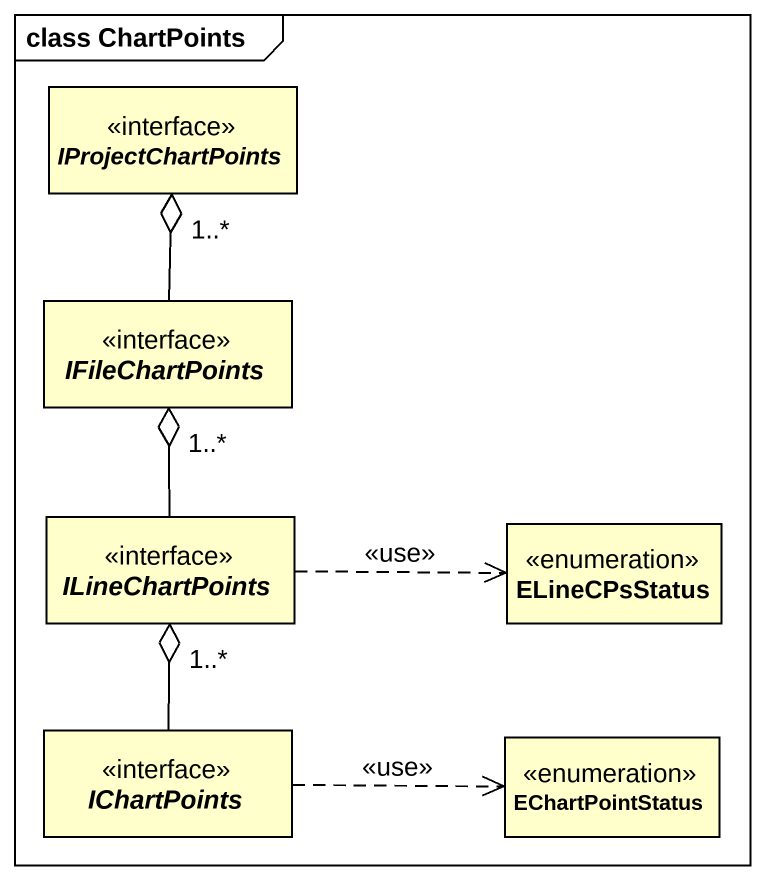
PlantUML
@startuml
mainframe class ChartPoints
hide circle
hide empty members
interface IProjectChartPoints
interface IFileChartPoints
interface ILineChartPoints
enum ELineCPsStatus
interface IChartPoints
enum EChartPointStatus
IFileChartPoints -up-o "1..*" IProjectChartPoints
ILineChartPoints -up-o "1..*" IFileChartPoints
ILineChartPoints .right.> ELineCPsStatus : <<use>>
IChartPoints -up-o "1..*" ILineChartPoints
IChartPoints .right.> EChartPointStatus : <<use>>
@enduml
